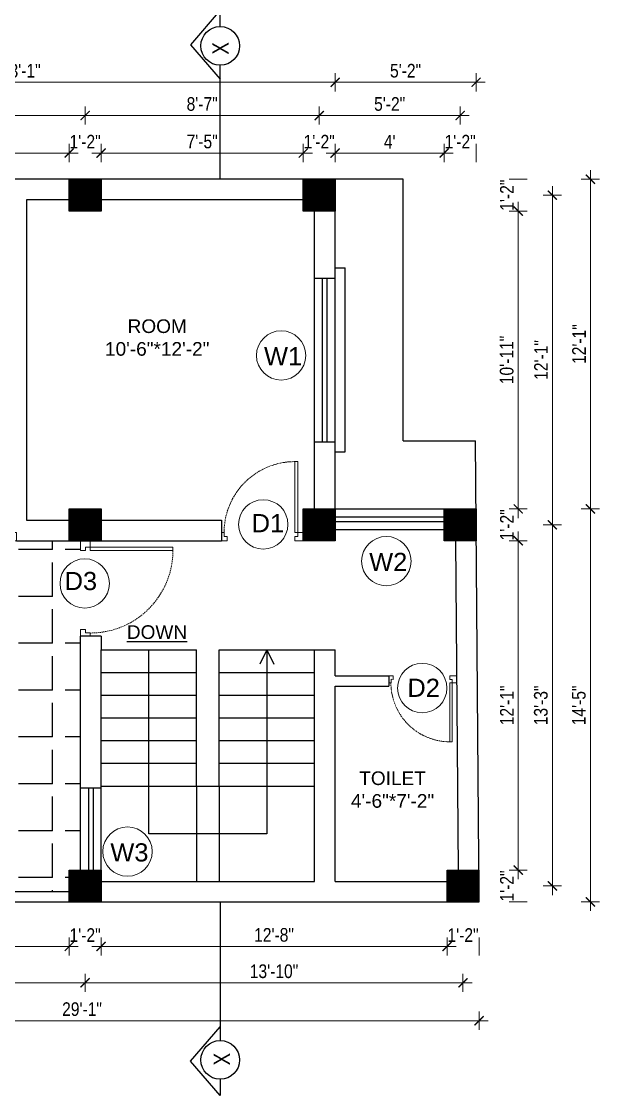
# Model space of a CAD drawing. Header units: inches. Extents: x -4962553 to -4957717, y -3263817 to -3261572.
# Drawn here: x -4960235.8 to -4959981.5, y -3262284.5 to -3261811.6 of the extents above; entities that cross this region are included whole.
import ezdxf

# ---------------------------------------------------------------- set-up
doc = ezdxf.new("R2010")
doc.units = ezdxf.units.IN
doc.header["$LTSCALE"] = 2
doc.header["$MEASUREMENT"] = 0
doc.header["$PDMODE"] = 34
doc.linetypes.add('HIDDEN', pattern=[0.375, 0.25, -0.125])
doc.layers.get('0').update_dxf_attribs({"linetype": 'CONTINUOUS'})
doc.layers.get('DEFPOINTS').update_dxf_attribs({"color": 141, "linetype": 'CONTINUOUS'})
doc.layers.add('A-Hatch', color=7, linetype='CONTINUOUS')
for name, color, linetype, lineweight in [('Annotate-Lite.w', 177, 'CONTINUOUS', 9), ('DIM 1-100', 4, 'CONTINUOUS', 13), ('Door-Window.w', 4, 'CONTINUOUS', 15), ('TEXT', 181, 'CONTINUOUS', 25)]:
    doc.layers.add(name, color=color, linetype=linetype, lineweight=lineweight)
doc.styles.add('ARAIL', font='ARIALN.TTF')
doc.styles.add('arial.', font='arial.ttf')
doc.styles.add('gaurav', font='arial.ttf')
doc.styles.get("Standard").update_dxf_attribs({"font": 'ARIALN.TTF'})
doc.dimstyles.new('1 by 96', dxfattribs={"dimtxt": 6, "dimasz": 4, "dimexe": 4, "dimexo": 4, "dimgap": 2, "dimtad": 1, "dimdec": 0, "dimzin": 0, "dimdsep": 46, "dimlunit": 4, "dimtxsty": 'Standard', "dimblk": 'ARCHTICK', "dimcen": 0, "dimdle": 4, "dimadec": 0, "dimazin": 0, "dimtfac": 1, "dimtdec": 0, "dimtix": 1, "dimtofl": 0, "dimtmove": 1, "dimatfit": 3, "dimldrblk": 'ARCHTICK', "dimfxl": 4, "dimfxlon": 1, "dimtolj": 1, "dimtzin": 0, "dimlwd": -1, "dimlwe": -1, "dimarcsym": 0})

# ---------------------------------------------------------------- blocks, each defined once
blk = doc.blocks.new('3-0')
at = {"ltscale": 3}
for p, q in [((11063.05, 10097.68), (11065.97, 10099.9)), ((11065.25, 10097.81), (11066.71, 10098.92)), ((11065.97, 10099.9), (11066.71, 10098.92)), ((11063.05, 10097.68), (11064.53, 10095.73)), ((11065.99, 10096.84), (11064.53, 10095.73)), ((11065.99, 10096.84), (11065.25, 10097.81)), ((11085.5, 10074.13), (11110.32, 10092.96)), ((11086.24, 10073.15), (11111.05, 10091.97)), ((11111.05, 10091.97), (11110.32, 10092.96)), ((11086.24, 10073.15), (11085.5, 10074.13)), ((11084.04, 10073.02), (11082.57, 10071.91)), ((11082.57, 10071.91), (11084.79, 10068.98)), ((11084.04, 10073.02), (11084.78, 10072.04)), ((11084.78, 10072.04), (11086.24, 10073.15)), ((11084.79, 10068.98), (11087.72, 10071.2)), ((11087.72, 10071.2), (11086.24, 10073.15))]:
    blk.add_line(p, q, dxfattribs=at)
at = {"layer": 'Door-Window.w', "color": 9, "linetype": 'HIDDEN', "lineweight": 18}
blk.add_arc((11085.5, 10074.13), 31.16, 37.1906, 127.1465, dxfattribs=at)
blk = doc.blocks.new('_ArchTick')
at = {"color": 0, "linetype": 'ByBlock', "const_width": 0.15}
blk.add_lwpolyline([(-0.5, -0.5), (0.5, 0.5)], dxfattribs=at)
blk = doc.blocks.new('*D1416')
at = {"layer": 'DEFPOINTS', "color": 0, "ltscale": 0.5, "transparency": 16777216}
for p in [(-4960214.81, -3261869.55), (-4960360.45, -3261881.09), (-4960214.81, -3261881.09)]:
    blk.add_point(p, dxfattribs=at)
at = {"layer": 'DIM 1-100', "color": 0, "ltscale": 0.5, "transparency": 16777216}
for p, q in [((-4960360.45, -3261873.55), (-4960360.45, -3261865.55)), ((-4960214.81, -3261873.55), (-4960214.81, -3261865.55)), ((-4960364.45, -3261869.55), (-4960210.81, -3261869.55))]:
    blk.add_line(p, q, dxfattribs=at)
at = {"layer": 'DIM 1-100', "color": 0, "ltscale": 0.5, "transparency": 16777216, "xscale": 4, "yscale": 4, "zscale": 4, "rotation": 180}
blk.add_blockref('_ArchTick', (-4960360.45, -3261869.55), dxfattribs=at)
at = {"layer": 'DIM 1-100', "color": 0, "ltscale": 0.5, "transparency": 16777216, "xscale": 4, "yscale": 4, "zscale": 4}
blk.add_blockref('_ArchTick', (-4960214.81, -3261869.55), dxfattribs=at)
at = {"layer": 'DIM 1-100', "color": 0, "ltscale": 0.5, "transparency": 16777216, "insert": (-4960287.63, -3261864.54), "char_height": 6, "attachment_point": 5}
blk.add_mtext('\\A1;12\'-2"', dxfattribs=at)
blk = doc.blocks.new('*D1417')
at = {"layer": 'DEFPOINTS', "color": 0, "ltscale": 0.5, "transparency": 16777216}
for p in [(-4960200.81, -3261869.55), (-4960214.81, -3261881.09), (-4960200.81, -3261881.09)]:
    blk.add_point(p, dxfattribs=at)
at = {"layer": 'DIM 1-100', "color": 0, "ltscale": 0.5, "transparency": 16777216}
for p, q in [((-4960214.81, -3261873.55), (-4960214.81, -3261865.55)), ((-4960200.81, -3261873.55), (-4960200.81, -3261865.55))]:
    blk.add_line(p, q, dxfattribs=at)
at = {"layer": 'DIM 1-100', "color": 0, "ltscale": 0.5, "transparency": 16777216, "insert": (-4960207.81, -3261864.54), "char_height": 6, "attachment_point": 5}
blk.add_mtext('\\A1;1\'-2"', dxfattribs=at)
blk = doc.blocks.new('*D1418')
at = {"layer": 'DEFPOINTS', "color": 0, "ltscale": 0.5, "transparency": 16777216}
for p in [(-4960111.81, -3261869.55), (-4960200.81, -3261881.09), (-4960111.81, -3261881.09)]:
    blk.add_point(p, dxfattribs=at)
at = {"layer": 'DIM 1-100', "color": 0, "ltscale": 0.5, "transparency": 16777216}
for p, q in [((-4960200.81, -3261873.55), (-4960200.81, -3261865.55)), ((-4960111.81, -3261873.55), (-4960111.81, -3261865.55)), ((-4960204.81, -3261869.55), (-4960107.81, -3261869.55))]:
    blk.add_line(p, q, dxfattribs=at)
at = {"layer": 'DIM 1-100', "color": 0, "ltscale": 0.5, "transparency": 16777216, "xscale": 4, "yscale": 4, "zscale": 4, "rotation": 180}
blk.add_blockref('_ArchTick', (-4960200.81, -3261869.55), dxfattribs=at)
at = {"layer": 'DIM 1-100', "color": 0, "ltscale": 0.5, "transparency": 16777216, "xscale": 4, "yscale": 4, "zscale": 4}
blk.add_blockref('_ArchTick', (-4960111.81, -3261869.55), dxfattribs=at)
at = {"layer": 'DIM 1-100', "color": 0, "ltscale": 0.5, "transparency": 16777216, "insert": (-4960156.31, -3261864.5), "char_height": 6, "attachment_point": 5}
blk.add_mtext('\\A1;7\'-5"', dxfattribs=at)
blk = doc.blocks.new('*D1419')
at = {"layer": 'DEFPOINTS', "color": 0, "ltscale": 0.5, "transparency": 16777216}
for p in [(-4960097.81, -3261869.55), (-4960111.81, -3261881.09), (-4960097.81, -3261881.09)]:
    blk.add_point(p, dxfattribs=at)
at = {"layer": 'DIM 1-100', "color": 0, "ltscale": 0.5, "transparency": 16777216}
for p, q in [((-4960111.81, -3261873.55), (-4960111.81, -3261865.55)), ((-4960097.81, -3261873.55), (-4960097.81, -3261865.55))]:
    blk.add_line(p, q, dxfattribs=at)
at = {"layer": 'DIM 1-100', "color": 0, "ltscale": 0.5, "transparency": 16777216, "insert": (-4960104.81, -3261864.54), "char_height": 6, "attachment_point": 5}
blk.add_mtext('\\A1;1\'-2"', dxfattribs=at)
blk = doc.blocks.new('*D1420')
at = {"layer": 'DEFPOINTS', "color": 0, "ltscale": 0.5, "transparency": 16777216}
for p in [(-4960049.79, -3261869.55), (-4960097.81, -3261881.09), (-4960049.79, -3262026.22)]:
    blk.add_point(p, dxfattribs=at)
at = {"layer": 'DIM 1-100', "color": 0, "ltscale": 0.5, "transparency": 16777216}
for p, q in [((-4960097.81, -3261873.55), (-4960097.81, -3261865.55)), ((-4960049.79, -3261873.55), (-4960049.79, -3261865.55)), ((-4960101.81, -3261869.55), (-4960045.79, -3261869.55))]:
    blk.add_line(p, q, dxfattribs=at)
at = {"layer": 'DIM 1-100', "color": 0, "ltscale": 0.5, "transparency": 16777216, "xscale": 4, "yscale": 4, "zscale": 4, "rotation": 180}
blk.add_blockref('_ArchTick', (-4960097.81, -3261869.55), dxfattribs=at)
at = {"layer": 'DIM 1-100', "color": 0, "ltscale": 0.5, "transparency": 16777216, "xscale": 4, "yscale": 4, "zscale": 4}
blk.add_blockref('_ArchTick', (-4960049.79, -3261869.55), dxfattribs=at)
at = {"layer": 'DIM 1-100', "color": 0, "ltscale": 0.5, "transparency": 16777216, "insert": (-4960073.8, -3261864.55), "char_height": 6, "attachment_point": 5}
blk.add_mtext("\\A1;4'", dxfattribs=at)
blk = doc.blocks.new('*D1421')
at = {"layer": 'DEFPOINTS', "color": 0, "ltscale": 0.5, "transparency": 16777216}
for p in [(-4960035.79, -3261869.55), (-4960049.79, -3262026.22), (-4960035.79, -3262026.22)]:
    blk.add_point(p, dxfattribs=at)
at = {"layer": 'DIM 1-100', "color": 0, "ltscale": 0.5, "transparency": 16777216}
for p, q in [((-4960049.79, -3261873.55), (-4960049.79, -3261865.55)), ((-4960035.79, -3261873.55), (-4960035.79, -3261865.55))]:
    blk.add_line(p, q, dxfattribs=at)
at = {"layer": 'DIM 1-100', "color": 0, "ltscale": 0.5, "transparency": 16777216, "insert": (-4960042.79, -3261864.54), "char_height": 6, "attachment_point": 5}
blk.add_mtext('\\A1;1\'-2"', dxfattribs=at)
blk = doc.blocks.new('*D1422')
at = {"layer": 'DEFPOINTS', "color": 0, "ltscale": 0.5, "transparency": 16777216}
for p in [(-4960207.81, -3261853.03), (-4960367.45, -3261888.09), (-4960207.81, -3261888.09)]:
    blk.add_point(p, dxfattribs=at)
at = {"layer": 'DIM 1-100', "color": 0, "ltscale": 0.5, "transparency": 16777216}
for p, q in [((-4960367.45, -3261857.03), (-4960367.45, -3261849.03)), ((-4960207.81, -3261857.03), (-4960207.81, -3261849.03)), ((-4960371.45, -3261853.03), (-4960203.81, -3261853.03))]:
    blk.add_line(p, q, dxfattribs=at)
at = {"layer": 'DIM 1-100', "color": 0, "ltscale": 0.5, "transparency": 16777216, "xscale": 4, "yscale": 4, "zscale": 4, "rotation": 180}
blk.add_blockref('_ArchTick', (-4960367.45, -3261853.03), dxfattribs=at)
at = {"layer": 'DIM 1-100', "color": 0, "ltscale": 0.5, "transparency": 16777216, "xscale": 4, "yscale": 4, "zscale": 4}
blk.add_blockref('_ArchTick', (-4960207.81, -3261853.03), dxfattribs=at)
at = {"layer": 'DIM 1-100', "color": 0, "ltscale": 0.5, "transparency": 16777216, "insert": (-4960287.63, -3261847.97), "char_height": 6, "attachment_point": 5}
blk.add_mtext('\\A1;13\'-4"', dxfattribs=at)
blk = doc.blocks.new('*D1423')
at = {"layer": 'DEFPOINTS', "color": 0, "ltscale": 0.5, "transparency": 16777216}
for p in [(-4960104.81, -3261853.03), (-4960207.81, -3261888.09), (-4960104.81, -3261888.09)]:
    blk.add_point(p, dxfattribs=at)
at = {"layer": 'DIM 1-100', "color": 0, "ltscale": 0.5, "transparency": 16777216}
for p, q in [((-4960207.81, -3261857.03), (-4960207.81, -3261849.03)), ((-4960104.81, -3261857.03), (-4960104.81, -3261849.03)), ((-4960211.81, -3261853.03), (-4960100.81, -3261853.03))]:
    blk.add_line(p, q, dxfattribs=at)
at = {"layer": 'DIM 1-100', "color": 0, "ltscale": 0.5, "transparency": 16777216, "xscale": 4, "yscale": 4, "zscale": 4, "rotation": 180}
blk.add_blockref('_ArchTick', (-4960207.81, -3261853.03), dxfattribs=at)
at = {"layer": 'DIM 1-100', "color": 0, "ltscale": 0.5, "transparency": 16777216, "xscale": 4, "yscale": 4, "zscale": 4}
blk.add_blockref('_ArchTick', (-4960104.81, -3261853.03), dxfattribs=at)
at = {"layer": 'DIM 1-100', "color": 0, "ltscale": 0.5, "transparency": 16777216, "insert": (-4960156.31, -3261847.97), "char_height": 6, "attachment_point": 5}
blk.add_mtext('\\A1;8\'-7"', dxfattribs=at)
blk = doc.blocks.new('*D1424')
at = {"layer": 'DEFPOINTS', "color": 0, "ltscale": 0.5, "transparency": 16777216}
for p in [(-4960042.79, -3261853.03), (-4960104.81, -3261888.09), (-4960042.79, -3262033.22)]:
    blk.add_point(p, dxfattribs=at)
at = {"layer": 'DIM 1-100', "color": 0, "ltscale": 0.5, "transparency": 16777216}
for p, q in [((-4960104.81, -3261857.03), (-4960104.81, -3261849.03)), ((-4960042.79, -3261857.03), (-4960042.79, -3261849.03)), ((-4960108.81, -3261853.03), (-4960038.79, -3261853.03))]:
    blk.add_line(p, q, dxfattribs=at)
at = {"layer": 'DIM 1-100', "color": 0, "ltscale": 0.5, "transparency": 16777216, "xscale": 4, "yscale": 4, "zscale": 4, "rotation": 180}
blk.add_blockref('_ArchTick', (-4960104.81, -3261853.03), dxfattribs=at)
at = {"layer": 'DIM 1-100', "color": 0, "ltscale": 0.5, "transparency": 16777216, "xscale": 4, "yscale": 4, "zscale": 4}
blk.add_blockref('_ArchTick', (-4960042.79, -3261853.03), dxfattribs=at)
at = {"layer": 'DIM 1-100', "color": 0, "ltscale": 0.5, "transparency": 16777216, "insert": (-4960073.8, -3261847.97), "char_height": 6, "attachment_point": 5}
blk.add_mtext('\\A1;5\'-2"', dxfattribs=at)
blk = doc.blocks.new('*D1425')
at = {"layer": 'DEFPOINTS', "color": 0, "ltscale": 0.5, "transparency": 16777216}
for p in [(-4960374.45, -3261838.39), (-4960374.45, -3261881.09), (-4960097.81, -3261881.09)]:
    blk.add_point(p, dxfattribs=at)
at = {"layer": 'DIM 1-100', "color": 0, "ltscale": 0.5, "transparency": 16777216}
for p, q in [((-4960093.81, -3261838.39), (-4960378.45, -3261838.39)), ((-4960374.45, -3261842.39), (-4960374.45, -3261834.39)), ((-4960097.81, -3261842.39), (-4960097.81, -3261834.39))]:
    blk.add_line(p, q, dxfattribs=at)
at = {"layer": 'DIM 1-100', "color": 0, "ltscale": 0.5, "transparency": 16777216, "xscale": 4, "yscale": 4, "zscale": 4, "rotation": 180}
blk.add_blockref('_ArchTick', (-4960374.45, -3261838.39), dxfattribs=at)
at = {"layer": 'DIM 1-100', "color": 0, "ltscale": 0.5, "transparency": 16777216, "xscale": 4, "yscale": 4, "zscale": 4}
blk.add_blockref('_ArchTick', (-4960097.81, -3261838.39), dxfattribs=at)
at = {"layer": 'DIM 1-100', "color": 0, "ltscale": 0.5, "transparency": 16777216, "insert": (-4960236.13, -3261833.33), "char_height": 6, "attachment_point": 5}
blk.add_mtext('\\A1;23\'-1"', dxfattribs=at)
blk = doc.blocks.new('*D1426')
at = {"layer": 'DEFPOINTS', "color": 0, "ltscale": 0.5, "transparency": 16777216}
for p in [(-4960035.79, -3261838.39), (-4960097.81, -3261881.09), (-4960035.79, -3262026.22)]:
    blk.add_point(p, dxfattribs=at)
at = {"layer": 'DIM 1-100', "color": 0, "ltscale": 0.5, "transparency": 16777216}
for p, q in [((-4960101.81, -3261838.39), (-4960031.79, -3261838.39)), ((-4960097.81, -3261842.39), (-4960097.81, -3261834.39)), ((-4960035.79, -3261842.39), (-4960035.79, -3261834.39))]:
    blk.add_line(p, q, dxfattribs=at)
at = {"layer": 'DIM 1-100', "color": 0, "ltscale": 0.5, "transparency": 16777216, "xscale": 4, "yscale": 4, "zscale": 4, "rotation": 180}
blk.add_blockref('_ArchTick', (-4960097.81, -3261838.39), dxfattribs=at)
at = {"layer": 'DIM 1-100', "color": 0, "ltscale": 0.5, "transparency": 16777216, "xscale": 4, "yscale": 4, "zscale": 4}
blk.add_blockref('_ArchTick', (-4960035.79, -3261838.39), dxfattribs=at)
at = {"layer": 'DIM 1-100', "color": 0, "ltscale": 0.5, "transparency": 16777216, "insert": (-4960066.8, -3261833.33), "char_height": 6, "attachment_point": 5}
blk.add_mtext('\\A1;5\'-2"', dxfattribs=at)
blk = doc.blocks.new('*D1436')
at = {"layer": 'DEFPOINTS', "color": 0, "ltscale": 0.5, "transparency": 16777216}
for p in [(-4960369.5, -3262199.22), (-4960214.81, -3262199.22), (-4960214.81, -3262218.84)]:
    blk.add_point(p, dxfattribs=at)
at = {"layer": 'DIM 1-100', "color": 0, "ltscale": 0.5, "transparency": 16777216}
for p, q in [((-4960369.5, -3262214.84), (-4960369.5, -3262222.84)), ((-4960214.81, -3262214.84), (-4960214.81, -3262222.84)), ((-4960373.5, -3262218.84), (-4960210.81, -3262218.84))]:
    blk.add_line(p, q, dxfattribs=at)
at = {"layer": 'DIM 1-100', "color": 0, "ltscale": 0.5, "transparency": 16777216, "xscale": 4, "yscale": 4, "zscale": 4, "rotation": 180}
blk.add_blockref('_ArchTick', (-4960369.5, -3262218.84), dxfattribs=at)
at = {"layer": 'DIM 1-100', "color": 0, "ltscale": 0.5, "transparency": 16777216, "xscale": 4, "yscale": 4, "zscale": 4}
blk.add_blockref('_ArchTick', (-4960214.81, -3262218.84), dxfattribs=at)
at = {"layer": 'DIM 1-100', "color": 0, "ltscale": 0.5, "transparency": 16777216, "insert": (-4960292.15, -3262213.83), "char_height": 6, "attachment_point": 5}
blk.add_mtext('\\A1;12\'-11"', dxfattribs=at)
blk = doc.blocks.new('*D1437')
at = {"layer": 'DEFPOINTS', "color": 0, "ltscale": 0.5, "transparency": 16777216}
for p in [(-4960214.81, -3262199.22), (-4960200.81, -3262199.22), (-4960200.81, -3262218.84)]:
    blk.add_point(p, dxfattribs=at)
at = {"layer": 'DIM 1-100', "color": 0, "ltscale": 0.5, "transparency": 16777216}
for p, q in [((-4960214.81, -3262214.84), (-4960214.81, -3262222.84)), ((-4960200.81, -3262214.84), (-4960200.81, -3262222.84))]:
    blk.add_line(p, q, dxfattribs=at)
at = {"layer": 'DIM 1-100', "color": 0, "ltscale": 0.5, "transparency": 16777216, "insert": (-4960207.81, -3262213.83), "char_height": 6, "attachment_point": 5}
blk.add_mtext('\\A1;1\'-2"', dxfattribs=at)
blk = doc.blocks.new('*D1438')
at = {"layer": 'DEFPOINTS', "color": 0, "ltscale": 0.5, "transparency": 16777216}
for p in [(-4960200.81, -3262199.22), (-4960048.56, -3262199.22), (-4960048.56, -3262218.84)]:
    blk.add_point(p, dxfattribs=at)
at = {"layer": 'DIM 1-100', "color": 0, "ltscale": 0.5, "transparency": 16777216}
for p, q in [((-4960200.81, -3262214.84), (-4960200.81, -3262222.84)), ((-4960048.56, -3262214.84), (-4960048.56, -3262222.84)), ((-4960204.81, -3262218.84), (-4960044.56, -3262218.84))]:
    blk.add_line(p, q, dxfattribs=at)
at = {"layer": 'DIM 1-100', "color": 0, "ltscale": 0.5, "transparency": 16777216, "xscale": 4, "yscale": 4, "zscale": 4, "rotation": 180}
blk.add_blockref('_ArchTick', (-4960200.81, -3262218.84), dxfattribs=at)
at = {"layer": 'DIM 1-100', "color": 0, "ltscale": 0.5, "transparency": 16777216, "xscale": 4, "yscale": 4, "zscale": 4}
blk.add_blockref('_ArchTick', (-4960048.56, -3262218.84), dxfattribs=at)
at = {"layer": 'DIM 1-100', "color": 0, "ltscale": 0.5, "transparency": 16777216, "insert": (-4960124.69, -3262213.78), "char_height": 6, "attachment_point": 5}
blk.add_mtext('\\A1;12\'-8"', dxfattribs=at)
blk = doc.blocks.new('*D1439')
at = {"layer": 'DEFPOINTS', "color": 0, "ltscale": 0.5, "transparency": 16777216}
for p in [(-4960048.56, -3262199.22), (-4960034.46, -3262199.22), (-4960034.46, -3262218.84)]:
    blk.add_point(p, dxfattribs=at)
at = {"layer": 'DIM 1-100', "color": 0, "ltscale": 0.5, "transparency": 16777216}
for p, q in [((-4960048.56, -3262214.84), (-4960048.56, -3262222.84)), ((-4960034.46, -3262214.84), (-4960034.46, -3262222.84))]:
    blk.add_line(p, q, dxfattribs=at)
at = {"layer": 'DIM 1-100', "color": 0, "ltscale": 0.5, "transparency": 16777216, "insert": (-4960041.51, -3262213.83), "char_height": 6, "attachment_point": 5}
blk.add_mtext('\\A1;1\'-2"', dxfattribs=at)
blk = doc.blocks.new('*D1440')
at = {"layer": 'DEFPOINTS', "color": 0, "ltscale": 0.5, "transparency": 16777216}
for p in [(-4960376.5, -3262192.22), (-4960207.81, -3262192.22), (-4960207.81, -3262234.85)]:
    blk.add_point(p, dxfattribs=at)
at = {"layer": 'DIM 1-100', "color": 0, "ltscale": 0.5, "transparency": 16777216}
for p, q in [((-4960376.5, -3262230.85), (-4960376.5, -3262238.85)), ((-4960207.81, -3262230.85), (-4960207.81, -3262238.85)), ((-4960380.5, -3262234.85), (-4960203.81, -3262234.85))]:
    blk.add_line(p, q, dxfattribs=at)
at = {"layer": 'DIM 1-100', "color": 0, "ltscale": 0.5, "transparency": 16777216, "xscale": 4, "yscale": 4, "zscale": 4, "rotation": 180}
blk.add_blockref('_ArchTick', (-4960376.5, -3262234.85), dxfattribs=at)
at = {"layer": 'DIM 1-100', "color": 0, "ltscale": 0.5, "transparency": 16777216, "xscale": 4, "yscale": 4, "zscale": 4}
blk.add_blockref('_ArchTick', (-4960207.81, -3262234.85), dxfattribs=at)
at = {"layer": 'DIM 1-100', "color": 0, "ltscale": 0.5, "transparency": 16777216, "insert": (-4960292.15, -3262229.84), "char_height": 6, "attachment_point": 5}
blk.add_mtext('\\A1;14\'-1"', dxfattribs=at)
blk = doc.blocks.new('*D1441')
at = {"layer": 'DEFPOINTS', "color": 0, "ltscale": 0.5, "transparency": 16777216}
for p in [(-4960207.81, -3262192.22), (-4960041.56, -3262192.22), (-4960041.56, -3262234.85)]:
    blk.add_point(p, dxfattribs=at)
at = {"layer": 'DIM 1-100', "color": 0, "ltscale": 0.5, "transparency": 16777216}
for p, q in [((-4960207.81, -3262230.85), (-4960207.81, -3262238.85)), ((-4960041.56, -3262230.85), (-4960041.56, -3262238.85)), ((-4960211.81, -3262234.85), (-4960037.56, -3262234.85))]:
    blk.add_line(p, q, dxfattribs=at)
at = {"layer": 'DIM 1-100', "color": 0, "ltscale": 0.5, "transparency": 16777216, "xscale": 4, "yscale": 4, "zscale": 4, "rotation": 180}
blk.add_blockref('_ArchTick', (-4960207.81, -3262234.85), dxfattribs=at)
at = {"layer": 'DIM 1-100', "color": 0, "ltscale": 0.5, "transparency": 16777216, "xscale": 4, "yscale": 4, "zscale": 4}
blk.add_blockref('_ArchTick', (-4960041.56, -3262234.85), dxfattribs=at)
at = {"layer": 'DIM 1-100', "color": 0, "ltscale": 0.5, "transparency": 16777216, "insert": (-4960124.69, -3262229.79), "char_height": 6, "attachment_point": 5}
blk.add_mtext('\\A1;13\'-10"', dxfattribs=at)
blk = doc.blocks.new('*D1442')
at = {"layer": 'DEFPOINTS', "color": 0, "ltscale": 0.5, "transparency": 16777216}
for p in [(-4960383.91, -3262199.22), (-4960034.46, -3262199.22), (-4960034.46, -3262251.54)]:
    blk.add_point(p, dxfattribs=at)
at = {"layer": 'DIM 1-100', "color": 0, "ltscale": 0.5, "transparency": 16777216}
for p, q in [((-4960383.91, -3262247.54), (-4960383.91, -3262255.54)), ((-4960034.46, -3262247.54), (-4960034.46, -3262255.54)), ((-4960387.91, -3262251.54), (-4960030.46, -3262251.54))]:
    blk.add_line(p, q, dxfattribs=at)
at = {"layer": 'DIM 1-100', "color": 0, "ltscale": 0.5, "transparency": 16777216, "xscale": 4, "yscale": 4, "zscale": 4, "rotation": 180}
blk.add_blockref('_ArchTick', (-4960383.91, -3262251.54), dxfattribs=at)
at = {"layer": 'DIM 1-100', "color": 0, "ltscale": 0.5, "transparency": 16777216, "xscale": 4, "yscale": 4, "zscale": 4}
blk.add_blockref('_ArchTick', (-4960034.46, -3262251.54), dxfattribs=at)
at = {"layer": 'DIM 1-100', "color": 0, "ltscale": 0.5, "transparency": 16777216, "insert": (-4960209.18, -3262246.48), "char_height": 6, "attachment_point": 5}
blk.add_mtext('\\A1;29\'-1"', dxfattribs=at)
blk = doc.blocks.new('*D1443')
at = {"layer": 'DEFPOINTS', "color": 0, "ltscale": 0.5, "transparency": 16777216}
for p in [(-4960034.56, -3262185.22), (-4960034.46, -3262199.22), (-4960017.22, -3262199.22)]:
    blk.add_point(p, dxfattribs=at)
at = {"layer": 'DIM 1-100', "color": 0, "ltscale": 0.5, "transparency": 16777216}
for p, q in [((-4960021.22, -3262185.22), (-4960013.22, -3262185.22)), ((-4960021.22, -3262199.22), (-4960013.22, -3262199.22))]:
    blk.add_line(p, q, dxfattribs=at)
at = {"layer": 'DIM 1-100', "color": 0, "ltscale": 0.5, "transparency": 16777216, "insert": (-4960022.23, -3262192.22), "char_height": 6, "attachment_point": 5, "rotation": 90}
blk.add_mtext('\\A1;1\'-2"', dxfattribs=at)
blk = doc.blocks.new('*D1444')
at = {"layer": 'DEFPOINTS', "color": 0, "ltscale": 0.5, "transparency": 16777216}
for p in [(-4960035.79, -3262040.22), (-4960017.22, -3262040.22), (-4960034.56, -3262185.22)]:
    blk.add_point(p, dxfattribs=at)
at = {"layer": 'DIM 1-100', "color": 0, "ltscale": 0.5, "transparency": 16777216}
for p, q in [((-4960017.22, -3262189.22), (-4960017.22, -3262036.22)), ((-4960021.22, -3262040.22), (-4960013.22, -3262040.22)), ((-4960021.22, -3262185.22), (-4960013.22, -3262185.22))]:
    blk.add_line(p, q, dxfattribs=at)
at = {"layer": 'DIM 1-100', "color": 0, "ltscale": 0.5, "transparency": 16777216, "xscale": 4, "yscale": 4, "zscale": 4}
for p, rotation in [((-4960017.22, -3262040.22), 90), ((-4960017.22, -3262185.22), 270)]:
    blk.add_blockref('_ArchTick', p, dxfattribs=dict(at, rotation=rotation))
at = {"layer": 'DIM 1-100', "color": 0, "ltscale": 0.5, "transparency": 16777216, "insert": (-4960022.23, -3262112.72), "char_height": 6, "attachment_point": 5, "rotation": 90}
blk.add_mtext('\\A1;12\'-1"', dxfattribs=at)
blk = doc.blocks.new('*D1445')
at = {"layer": 'DEFPOINTS', "color": 0, "ltscale": 0.5, "transparency": 16777216}
for p in [(-4960035.79, -3262026.22), (-4960017.22, -3262026.22), (-4960035.79, -3262040.22)]:
    blk.add_point(p, dxfattribs=at)
at = {"layer": 'DIM 1-100', "color": 0, "ltscale": 0.5, "transparency": 16777216}
for p, q in [((-4960021.22, -3262026.22), (-4960013.22, -3262026.22)), ((-4960021.22, -3262040.22), (-4960013.22, -3262040.22))]:
    blk.add_line(p, q, dxfattribs=at)
at = {"layer": 'DIM 1-100', "color": 0, "ltscale": 0.5, "transparency": 16777216, "insert": (-4960022.23, -3262033.22), "char_height": 6, "attachment_point": 5, "rotation": 90}
blk.add_mtext('\\A1;1\'-2"', dxfattribs=at)
blk = doc.blocks.new('*D1446')
at = {"layer": 'DEFPOINTS', "color": 0, "ltscale": 0.5, "transparency": 16777216}
for p in [(-4960097.81, -3261895.09), (-4960017.22, -3261895.09), (-4960035.79, -3262026.22)]:
    blk.add_point(p, dxfattribs=at)
at = {"layer": 'DIM 1-100', "color": 0, "ltscale": 0.5, "transparency": 16777216}
for p, q in [((-4960021.22, -3261895.09), (-4960013.22, -3261895.09)), ((-4960017.22, -3262030.22), (-4960017.22, -3261891.09)), ((-4960021.22, -3262026.22), (-4960013.22, -3262026.22))]:
    blk.add_line(p, q, dxfattribs=at)
at = {"layer": 'DIM 1-100', "color": 0, "ltscale": 0.5, "transparency": 16777216, "xscale": 4, "yscale": 4, "zscale": 4}
for p, rotation in [((-4960017.22, -3261895.09), 90), ((-4960017.22, -3262026.22), 270)]:
    blk.add_blockref('_ArchTick', p, dxfattribs=dict(at, rotation=rotation))
at = {"layer": 'DIM 1-100', "color": 0, "ltscale": 0.5, "transparency": 16777216, "insert": (-4960022.28, -3261960.65), "char_height": 6, "attachment_point": 5, "rotation": 90}
blk.add_mtext('\\A1;10\'-11"', dxfattribs=at)
blk = doc.blocks.new('*D1447')
at = {"layer": 'DEFPOINTS', "color": 0, "ltscale": 0.5, "transparency": 16777216}
for p in [(-4960097.81, -3261881.09), (-4960017.22, -3261881.09), (-4960097.81, -3261895.09)]:
    blk.add_point(p, dxfattribs=at)
at = {"layer": 'DIM 1-100', "color": 0, "ltscale": 0.5, "transparency": 16777216}
for p, q in [((-4960021.22, -3261881.09), (-4960013.22, -3261881.09)), ((-4960021.22, -3261895.09), (-4960013.22, -3261895.09))]:
    blk.add_line(p, q, dxfattribs=at)
at = {"layer": 'DIM 1-100', "color": 0, "ltscale": 0.5, "transparency": 16777216, "insert": (-4960022.23, -3261888.09), "char_height": 6, "attachment_point": 5, "rotation": 90}
blk.add_mtext('\\A1;1\'-2"', dxfattribs=at)
blk = doc.blocks.new('*D1448')
at = {"layer": 'DEFPOINTS', "color": 0, "ltscale": 0.5, "transparency": 16777216}
for p in [(-4960042.79, -3262033.22), (-4960002.19, -3262033.22), (-4960041.56, -3262192.22)]:
    blk.add_point(p, dxfattribs=at)
at = {"layer": 'DIM 1-100', "color": 0, "ltscale": 0.5, "transparency": 16777216}
for p, q in [((-4960002.19, -3262196.22), (-4960002.19, -3262029.22)), ((-4960006.19, -3262033.22), (-4959998.19, -3262033.22)), ((-4960006.19, -3262192.22), (-4959998.19, -3262192.22))]:
    blk.add_line(p, q, dxfattribs=at)
at = {"layer": 'DIM 1-100', "color": 0, "ltscale": 0.5, "transparency": 16777216, "xscale": 4, "yscale": 4, "zscale": 4}
for p, rotation in [((-4960002.19, -3262033.22), 90), ((-4960002.19, -3262192.22), 270)]:
    blk.add_blockref('_ArchTick', p, dxfattribs=dict(at, rotation=rotation))
at = {"layer": 'DIM 1-100', "color": 0, "ltscale": 0.5, "transparency": 16777216, "insert": (-4960007.25, -3262112.72), "char_height": 6, "attachment_point": 5, "rotation": 90}
blk.add_mtext('\\A1;13\'-3"', dxfattribs=at)
blk = doc.blocks.new('*D1449')
at = {"layer": 'DEFPOINTS', "color": 0, "ltscale": 0.5, "transparency": 16777216}
for p in [(-4960104.81, -3261888.09), (-4960002.19, -3261888.09), (-4960042.79, -3262033.22)]:
    blk.add_point(p, dxfattribs=at)
at = {"layer": 'DIM 1-100', "color": 0, "ltscale": 0.5, "transparency": 16777216}
for p, q in [((-4960002.19, -3262037.22), (-4960002.19, -3261884.09)), ((-4960006.19, -3261888.09), (-4959998.19, -3261888.09)), ((-4960006.19, -3262033.22), (-4959998.19, -3262033.22))]:
    blk.add_line(p, q, dxfattribs=at)
at = {"layer": 'DIM 1-100', "color": 0, "ltscale": 0.5, "transparency": 16777216, "xscale": 4, "yscale": 4, "zscale": 4}
for p, rotation in [((-4960002.19, -3261888.09), 90), ((-4960002.19, -3262033.22), 270)]:
    blk.add_blockref('_ArchTick', p, dxfattribs=dict(at, rotation=rotation))
at = {"layer": 'DIM 1-100', "color": 0, "ltscale": 0.5, "transparency": 16777216, "insert": (-4960007.2, -3261960.65), "char_height": 6, "attachment_point": 5, "rotation": 90}
blk.add_mtext('\\A1;12\'-1"', dxfattribs=at)
blk = doc.blocks.new('*D1450')
at = {"layer": 'DEFPOINTS', "color": 0, "ltscale": 0.5, "transparency": 16777216}
for p in [(-4960035.79, -3262026.22), (-4959985.46, -3262026.22), (-4960034.46, -3262199.22)]:
    blk.add_point(p, dxfattribs=at)
at = {"layer": 'DIM 1-100', "color": 0, "ltscale": 0.5, "transparency": 16777216}
for p, q in [((-4959985.46, -3262203.22), (-4959985.46, -3262022.22)), ((-4959989.46, -3262026.22), (-4959981.46, -3262026.22)), ((-4959989.46, -3262199.22), (-4959981.46, -3262199.22))]:
    blk.add_line(p, q, dxfattribs=at)
at = {"layer": 'DIM 1-100', "color": 0, "ltscale": 0.5, "transparency": 16777216, "xscale": 4, "yscale": 4, "zscale": 4}
for p, rotation in [((-4959985.46, -3262026.22), 90), ((-4959985.46, -3262199.22), 270)]:
    blk.add_blockref('_ArchTick', p, dxfattribs=dict(at, rotation=rotation))
at = {"layer": 'DIM 1-100', "color": 0, "ltscale": 0.5, "transparency": 16777216, "insert": (-4959990.52, -3262112.72), "char_height": 6, "attachment_point": 5, "rotation": 90}
blk.add_mtext('\\A1;14\'-5"', dxfattribs=at)
blk = doc.blocks.new('*D1451')
at = {"layer": 'DEFPOINTS', "color": 0, "ltscale": 0.5, "transparency": 16777216}
for p in [(-4960097.81, -3261881.09), (-4959985.46, -3261881.09), (-4960035.79, -3262026.22)]:
    blk.add_point(p, dxfattribs=at)
at = {"layer": 'DIM 1-100', "color": 0, "ltscale": 0.5, "transparency": 16777216}
for p, q in [((-4959989.46, -3261881.09), (-4959981.46, -3261881.09)), ((-4959985.46, -3262030.22), (-4959985.46, -3261877.09)), ((-4959989.46, -3262026.22), (-4959981.46, -3262026.22))]:
    blk.add_line(p, q, dxfattribs=at)
at = {"layer": 'DIM 1-100', "color": 0, "ltscale": 0.5, "transparency": 16777216, "xscale": 4, "yscale": 4, "zscale": 4}
for p, rotation in [((-4959985.46, -3261881.09), 90), ((-4959985.46, -3262026.22), 270)]:
    blk.add_blockref('_ArchTick', p, dxfattribs=dict(at, rotation=rotation))
at = {"layer": 'DIM 1-100', "color": 0, "ltscale": 0.5, "transparency": 16777216, "insert": (-4959990.47, -3261953.65), "char_height": 6, "attachment_point": 5, "rotation": 90}
blk.add_mtext('\\A1;12\'-1"', dxfattribs=at)

msp = doc.modelspace()

# ---------------------------------------------------------------- hatches: boundary and pattern name
at = {"layer": 'A-Hatch', "ltscale": 0.5}
h = msp.add_hatch(dxfattribs=at)
h.set_pattern_fill('ANSI31', color=256)
h.set_pattern_definition([(45, (14894.06386, 2790.2404), (-0.0883883476483, 0.0883883476483), [])])
h.paths.add_polyline_path([(-4960200.81, -3261881.09), (-4960214.81, -3261881.09), (-4960214.81, -3261895.09), (-4960200.81, -3261895.09)])
h = msp.add_hatch(dxfattribs=at)
h.set_pattern_fill('ANSI31', color=256)
h.set_pattern_definition([(45, (14997.06386, 2790.2404), (-0.0883883476483, 0.0883883476483), [])])
h.paths.add_polyline_path([(-4960097.81, -3261881.09), (-4960111.81, -3261881.09), (-4960111.81, -3261895.09), (-4960097.81, -3261895.09)])
h = msp.add_hatch(dxfattribs=at)
h.set_pattern_fill('ANSI31', color=256)
h.set_pattern_definition([(45, (14894.06386, 2645.11344), (-0.0883883476483, 0.0883883476483), [])])
h.paths.add_polyline_path([(-4960200.81, -3262026.22), (-4960214.81, -3262026.22), (-4960214.81, -3262040.22), (-4960200.81, -3262040.22)])
h = msp.add_hatch(dxfattribs=at)
h.set_pattern_fill('ANSI31', color=256)
h.set_pattern_definition([(45, (14997.06386, 2645.11344), (-0.0883883476483, 0.0883883476483), [])])
h.paths.add_polyline_path([(-4960097.81, -3262026.22), (-4960111.81, -3262026.22), (-4960111.81, -3262040.22), (-4960097.81, -3262040.22)])
h = msp.add_hatch(dxfattribs=at)
h.set_pattern_fill('ANSI31', color=256)
h.set_pattern_definition([(45, (15059.0897, 2645.11344), (-0.0883883476483, 0.0883883476483), [])])
h.paths.add_polyline_path([(-4960035.79, -3262026.22), (-4960049.79, -3262026.22), (-4960049.79, -3262040.22), (-4960035.79, -3262040.22)])
h = msp.add_hatch(dxfattribs=at)
h.set_pattern_fill('ANGLE', color=256, scale=75, angle=90)
h.set_pattern_definition([(90, (13620.331, 2790.24), (-20.625, 1e-15), [15, -5.625]), (180, (13620.331, 2790.24), (-3e-15, -20.625), [15, -5.625])])
h.paths.add_polyline_path([(-4960209.81, -3262082.22), (-4960209.8, -3262069.74, -0.366211), (-4960218.86, -3262059.04, -0.366589), (-4960209.79, -3262048.33), (-4960209.79, -3262044.5), (-4960209.82, -3262044.5), (-4960209.81, -3262040.22), (-4960214.81, -3262040.22), (-4960242.56, -3262040.22), (-4960364.77, -3262040.22), (-4960378.77, -3262040.22), (-4960398.69, -3262040.22), (-4960403.29, -3262194.72), (-4960383.5, -3262194.72), (-4960383.5, -3262185.22), (-4960369.5, -3262185.22), (-4960369.5, -3262194.72), (-4960214.81, -3262194.72), (-4960214.81, -3262185.22), (-4960209.81, -3262185.22)])
h.paths.add_polyline_path([(-4960330.45, -3262128.75), (-4960287.4, -3262128.75), (-4960287.4, -3262106.28), (-4960330.45, -3262106.28)], flags=24)
h = msp.add_hatch(dxfattribs=at)
h.set_pattern_fill('ANSI31', color=256)
h.set_pattern_definition([(45, (14894.06386, 2486.11344), (-0.0883883476483, 0.0883883476483), [])])
h.paths.add_polyline_path([(-4960200.81, -3262185.22), (-4960214.81, -3262185.22), (-4960214.81, -3262199.22), (-4960200.81, -3262199.22)])
h = msp.add_hatch(dxfattribs=at)
h.set_pattern_fill('ANSI31', color=256)
h.set_pattern_definition([(45, (15060.31362, 2486.11344), (-0.0883883476483, 0.0883883476483), [])])
h.paths.add_polyline_path([(-4960034.56, -3262185.22), (-4960048.56, -3262185.22), (-4960048.56, -3262199.22), (-4960034.56, -3262199.22)])

# ---------------------------------------------------------------- linework, layer by layer
at = {"ltscale": 0.5}
for p, q in [((-4960067.81, -3261881.09), (-4960374.45, -3261881.09)), ((-4960097.81, -3262035.72), (-4960097.81, -3261881.09)), ((-4960067.81, -3261996.22), (-4960067.81, -3261881.09)), ((-4960214.81, -3261890.09), (-4960233.56, -3261890.09)), ((-4960233.56, -3261890.09), (-4960233.56, -3262031.22)), ((-4960111.81, -3261890.09), (-4960200.81, -3261890.09)), ((-4960106.81, -3262026.22), (-4960106.81, -3261895.09)), ((-4960097.81, -3261920.15), (-4960093.31, -3261920.15)), ((-4960093.31, -3262001.15), (-4960093.31, -3261920.15)), ((-4960106.81, -3261924.65), (-4960097.81, -3261924.65)), ((-4960103.31, -3261996.65), (-4960103.31, -3261924.65)), ((-4960101.31, -3261996.65), (-4960101.31, -3261924.65)), ((-4960106.81, -3261996.65), (-4960097.81, -3261996.65)), ((-4960067.81, -3261996.22), (-4960036.02, -3261996.22)), ((-4960034.46, -3262199.22), (-4960036.02, -3261996.22)), ((-4960097.81, -3262001.15), (-4960093.31, -3262001.15)), ((-4960097.81, -3262026.22), (-4960049.68, -3262026.22)), ((-4960233.56, -3262031.22), (-4960214.81, -3262031.22)), ((-4960200.81, -3262031.22), (-4960147.81, -3262031.22)), ((-4960147.81, -3262031.22), (-4960147.81, -3262040.22)), ((-4960097.81, -3262029.72), (-4960049.79, -3262029.72)), ((-4960097.81, -3262031.72), (-4960049.79, -3262031.72)), ((-4960097.81, -3262035.22), (-4960049.79, -3262035.22)), ((-4960238.06, -3262040.22), (-4960147.81, -3262040.22)), ((-4960043.56, -3262185.22), (-4960044.68, -3262040.22)), ((-4960209.81, -3262185.22), (-4960209.81, -3262082.22)), ((-4960200.81, -3262082.22), (-4960209.81, -3262082.22)), ((-4960200.81, -3262082.22), (-4960200.81, -3262088.22)), ((-4960200.81, -3262185.22), (-4960200.81, -3262088.22)), ((-4960200.81, -3262088.22), (-4960158.81, -3262088.22)), ((-4960179.81, -3262169.22), (-4960179.81, -3262088.22)), ((-4960158.81, -3262148.22), (-4960158.81, -3262088.22)), ((-4960148.81, -3262088.22), (-4960106.81, -3262088.22)), ((-4960148.81, -3262148.22), (-4960148.81, -3262088.22)), ((-4960127.81, -3262088.22), (-4960130.9, -3262094.57)), ((-4960127.81, -3262088.22), (-4960127.81, -3262169.22)), ((-4960127.81, -3262088.22), (-4960124.73, -3262094.57)), ((-4960106.81, -3262190.22), (-4960106.81, -3262088.22)), ((-4960106.81, -3262088.22), (-4960097.81, -3262088.22)), ((-4960097.81, -3262099.72), (-4960097.81, -3262088.22)), ((-4960200.81, -3262098.22), (-4960158.81, -3262098.22)), ((-4960148.81, -3262098.22), (-4960106.81, -3262098.22)), ((-4960097.81, -3262099.72), (-4960074.22, -3262099.72)), ((-4960074.22, -3262099.72), (-4960074.22, -3262104.22)), ((-4960200.81, -3262108.22), (-4960158.81, -3262108.22)), ((-4960148.81, -3262108.22), (-4960106.81, -3262108.22)), ((-4960097.81, -3262190.22), (-4960097.81, -3262104.22)), ((-4960097.81, -3262104.22), (-4960074.22, -3262104.22)), ((-4960200.81, -3262118.22), (-4960158.81, -3262118.22)), ((-4960148.81, -3262118.22), (-4960106.81, -3262118.22)), ((-4960200.81, -3262128.22), (-4960158.81, -3262128.22)), ((-4960148.81, -3262128.22), (-4960106.81, -3262128.22)), ((-4960200.81, -3262138.22), (-4960158.81, -3262138.22)), ((-4960148.81, -3262138.22), (-4960106.81, -3262138.22)), ((-4960200.81, -3262149.22), (-4960209.81, -3262149.22)), ((-4960206.31, -3262149.22), (-4960206.31, -3262185.22)), ((-4960204.31, -3262149.22), (-4960204.31, -3262185.22)), ((-4960200.81, -3262148.22), (-4960158.81, -3262148.22)), ((-4960158.81, -3262148.22), (-4960148.81, -3262148.22)), ((-4960158.81, -3262148.22), (-4960158.81, -3262190.22)), ((-4960148.81, -3262148.22), (-4960106.81, -3262148.22)), ((-4960148.81, -3262148.22), (-4960148.81, -3262190.22)), ((-4960127.81, -3262169.22), (-4960179.81, -3262169.22)), ((-4960200.81, -3262190.22), (-4960106.81, -3262190.22)), ((-4960097.81, -3262190.22), (-4960048.56, -3262190.22)), ((-4960369.5, -3262194.72), (-4960214.81, -3262194.72)), ((-4960383.91, -3262199.22), (-4960034.46, -3262199.22))]:
    msp.add_line(p, q, dxfattribs=at)
for points in [[(-4960214.81, -3261881.09), (-4960200.81, -3261881.09), (-4960200.81, -3261895.09), (-4960214.81, -3261895.09)], [(-4960111.81, -3261881.09), (-4960097.81, -3261881.09), (-4960097.81, -3261895.09), (-4960111.81, -3261895.09)], [(-4960214.81, -3262026.22), (-4960200.81, -3262026.22), (-4960200.81, -3262040.22), (-4960214.81, -3262040.22)], [(-4960111.81, -3262026.22), (-4960097.81, -3262026.22), (-4960097.81, -3262040.22), (-4960111.81, -3262040.22)], [(-4960049.79, -3262026.22), (-4960035.79, -3262026.22), (-4960035.79, -3262040.22), (-4960049.79, -3262040.22)], [(-4960214.81, -3262185.22), (-4960200.81, -3262185.22), (-4960200.81, -3262199.22), (-4960214.81, -3262199.22)], [(-4960048.56, -3262185.22), (-4960034.56, -3262185.22), (-4960034.56, -3262199.22), (-4960048.56, -3262199.22)]]:
    msp.add_lwpolyline(points, close=True, dxfattribs=at)
at = {"layer": 'Annotate-Lite.w', "ltscale": 0.005}
for centre in [(-4960121.55, -3261958.65), (-4960129.44, -3262033.03), (-4960075.27, -3262049.2), (-4960208, -3262059.04), (-4960059.46, -3262105.07), (-4960189.16, -3262177.08)]:
    msp.add_circle(centre, 10.86, dxfattribs=at)
at = {"layer": 'TEXT'}
for points in [[(-4960148.37, -3261813.84), (-4960148.37, -3261806.7), (-4960161.46, -3261821.84), (-4960148.37, -3261836.98)], [(-4960148.37, -3261881.09), (-4960148.37, -3261830.9)], [(-4960148.37, -3262199.22), (-4960148.37, -3262260.26)], [(-4960148.37, -3262277.33), (-4960148.37, -3262284.47), (-4960161.46, -3262269.33), (-4960148.37, -3262254.18)]]:
    msp.add_lwpolyline(points, dxfattribs=at)
for centre in [(-4960148.37, -3261822.37), (-4960148.37, -3262268.79)]:
    msp.add_circle(centre, 8.53, dxfattribs=at)

# ---------------------------------------------------------------- block references
at = {"layer": 'Door-Window.w', "linetype": 'ByBlock'}
for p, xscale, yscale, zscale, rotation in [((-4958907.57, -3276953.06), 0.9997907823099139, 0.9997907820742985, 0.9997907822730241, 52.84757570409013), ((-4958781.32, -3276953.06), 0.9997907823099139, 0.9997907820742985, 0.9997907822730241, 52.84757570409013), ((-4977608.13, -3260487.97), -1.166422579283982, 1.166422579009098, 1.166422579240944, 217.1524242973994), ((-4958935.48, -3249672.34), -0.8331589850253456, 0.8331589851164872, 0.8331589849470642, 127.1524242869493)]:
    msp.add_blockref('3-0', p, dxfattribs=dict(at, xscale=xscale, yscale=yscale, zscale=zscale, rotation=rotation))

# ---------------------------------------------------------------- texts
at = {"layer": 'Annotate-Lite.w', "ltscale": 0.005, "char_height": 8, "style": 'gaurav'}
for s, insert, attachment_point in [('W1', (-4960129.09, -3261955), 1), ('W2', (-4960082.81, -3262045.55), 1), ('D3', (-4960202.54, -3262053.95), 3), ('W3', (-4960196.7, -3262173.43), 1)]:
    msp.add_mtext_dynamic_manual_height_columns(s, width=8, gutter_width=100, heights=[0], dxfattribs=dict(at, insert=insert, attachment_point=attachment_point))
for s, insert, attachment_point, rotation in [('D1', (-4960134.53, -3262028.48), 1, 0.0382), ('D2', (-4960066, -3262108.95), 7, 359.8855)]:
    msp.add_mtext_dynamic_manual_height_columns(s, width=8, gutter_width=100, heights=[0], dxfattribs=dict(at, insert=insert, attachment_point=attachment_point, rotation=rotation))
at = {"layer": 'TEXT', "char_height": 7.2, "rotation": 90, "style": 'ARAIL'}
for insert, attachment_point in [((-4960151.87, -3261826.21), 1), ((-4960151.21, -3262265.71), 3)]:
    msp.add_mtext_dynamic_manual_height_columns('X', width=125.4648, gutter_width=90, heights=[0], dxfattribs=dict(at, insert=insert, attachment_point=attachment_point))
at = {"layer": 'TEXT', "lineweight": -2, "char_height": 6, "attachment_point": 5, "style": 'arial.'}
for s, insert in [('ROOM\\P10\'-6"*12\'-2"', (-4960176.09, -3261950.81)), ('TOILET\\P4\'-6"*7\'-2"', (-4960072.53, -3262149.81))]:
    msp.add_mtext_dynamic_manual_height_columns(s, width=45.7314, gutter_width=30, heights=[0], dxfattribs=dict(at, insert=insert))
at = {"layer": 'TEXT', "lineweight": -2, "insert": (-4960176.19, -3262080.48), "char_height": 6, "width": 26.6739, "attachment_point": 5, "style": 'arial.'}
msp.add_mtext('{\\LDOWN}', dxfattribs=at)

# ---------------------------------------------------------------- dimensions: what is measured, and where the dimension line sits
at = {"layer": 'DIM 1-100', "ltscale": 0.5}
for base, p1, p2, picture, middle in [((-4960374.45, -3261838.39), (-4960097.81, -3261881.09), (-4960374.45, -3261881.09), '*D1425', (-4960236.13, -3261833.33)), ((-4960035.79, -3261838.39), (-4960097.81, -3261881.09), (-4960035.79, -3262026.22), '*D1426', (-4960066.8, -3261833.33)), ((-4960207.81, -3261853.03), (-4960367.45, -3261888.09), (-4960207.81, -3261888.09), '*D1422', (-4960287.63, -3261847.97)), ((-4960104.81, -3261853.03), (-4960207.81, -3261888.09), (-4960104.81, -3261888.09), '*D1423', (-4960156.31, -3261847.97)), ((-4960042.79, -3261853.03), (-4960104.81, -3261888.09), (-4960042.79, -3262033.22), '*D1424', (-4960073.8, -3261847.97)), ((-4960214.81, -3261869.55), (-4960360.45, -3261881.09), (-4960214.81, -3261881.09), '*D1416', (-4960287.63, -3261864.54)), ((-4960200.81, -3261869.55), (-4960214.81, -3261881.09), (-4960200.81, -3261881.09), '*D1417', (-4960207.81, -3261864.54)), ((-4960111.81, -3261869.55), (-4960200.81, -3261881.09), (-4960111.81, -3261881.09), '*D1418', (-4960156.31, -3261864.5)), ((-4960097.81, -3261869.55), (-4960111.81, -3261881.09), (-4960097.81, -3261881.09), '*D1419', (-4960104.81, -3261864.54)), ((-4960049.79, -3261869.55), (-4960097.81, -3261881.09), (-4960049.79, -3262026.22), '*D1420', (-4960073.8, -3261864.55)), ((-4960035.79, -3261869.55), (-4960049.79, -3262026.22), (-4960035.79, -3262026.22), '*D1421', (-4960042.79, -3261864.54)), ((-4960207.81, -3262234.85), (-4960376.5, -3262192.22), (-4960207.81, -3262192.22), '*D1440', (-4960292.15, -3262229.84)), ((-4960041.56, -3262234.85), (-4960207.81, -3262192.22), (-4960041.56, -3262192.22), '*D1441', (-4960124.69, -3262229.79)), ((-4960034.46, -3262251.54), (-4960383.91, -3262199.22), (-4960034.46, -3262199.22), '*D1442', (-4960209.18, -3262246.48)), ((-4960214.81, -3262218.84), (-4960369.5, -3262199.22), (-4960214.81, -3262199.22), '*D1436', (-4960292.15, -3262213.83)), ((-4960200.81, -3262218.84), (-4960214.81, -3262199.22), (-4960200.81, -3262199.22), '*D1437', (-4960207.81, -3262213.83)), ((-4960048.56, -3262218.84), (-4960200.81, -3262199.22), (-4960048.56, -3262199.22), '*D1438', (-4960124.69, -3262213.78)), ((-4960034.46, -3262218.84), (-4960048.56, -3262199.22), (-4960034.46, -3262199.22), '*D1439', (-4960041.51, -3262213.83))]:
    dim = msp.add_linear_dim(base=base, p1=p1, p2=p2, dimstyle='1 by 96', dxfattribs=at)
    dim.commit()
    dim.dimension.update_dxf_attribs({"geometry": picture, "text_midpoint": middle})
for base, p1, p2, picture, middle in [((-4959985.46, -3261881.09), (-4960035.79, -3262026.22), (-4960097.81, -3261881.09), '*D1451', (-4959990.47, -3261953.65)), ((-4960017.22, -3261881.09), (-4960097.81, -3261895.09), (-4960097.81, -3261881.09), '*D1447', (-4960022.23, -3261888.09)), ((-4960002.19, -3261888.09), (-4960042.79, -3262033.22), (-4960104.81, -3261888.09), '*D1449', (-4960007.2, -3261960.65)), ((-4960017.22, -3261895.09), (-4960035.79, -3262026.22), (-4960097.81, -3261895.09), '*D1446', (-4960022.28, -3261960.65)), ((-4959985.46, -3262026.22), (-4960034.46, -3262199.22), (-4960035.79, -3262026.22), '*D1450', (-4959990.52, -3262112.72)), ((-4960017.22, -3262026.22), (-4960035.79, -3262040.22), (-4960035.79, -3262026.22), '*D1445', (-4960022.23, -3262033.22)), ((-4960002.19, -3262033.22), (-4960041.56, -3262192.22), (-4960042.79, -3262033.22), '*D1448', (-4960007.25, -3262112.72)), ((-4960017.22, -3262040.22), (-4960034.56, -3262185.22), (-4960035.79, -3262040.22), '*D1444', (-4960022.23, -3262112.72)), ((-4960017.22, -3262199.22), (-4960034.56, -3262185.22), (-4960034.46, -3262199.22), '*D1443', (-4960022.23, -3262192.22))]:
    dim = msp.add_linear_dim(base=base, p1=p1, p2=p2, angle=90, dimstyle='1 by 96', dxfattribs=at)
    dim.commit()
    dim.dimension.update_dxf_attribs({"geometry": picture, "text_midpoint": middle})

doc.saveas('drawing.dxf')
